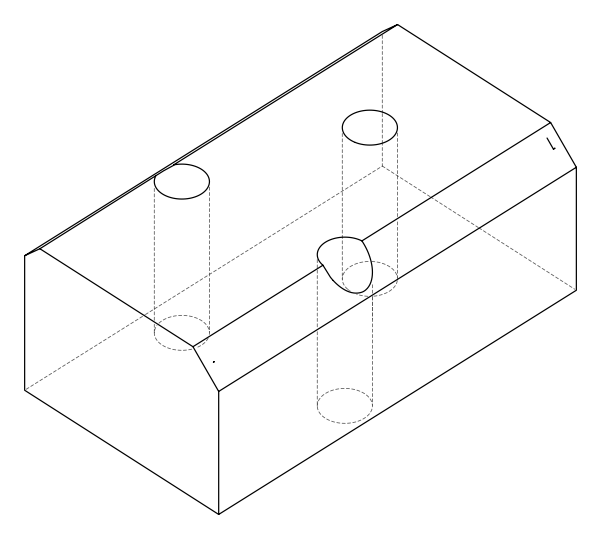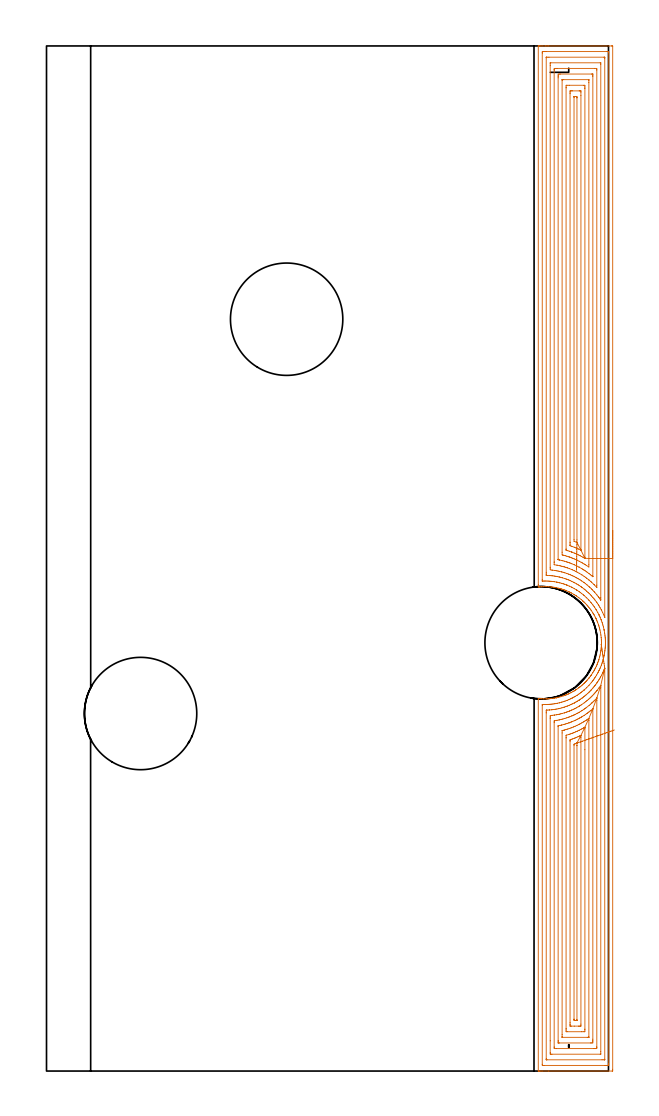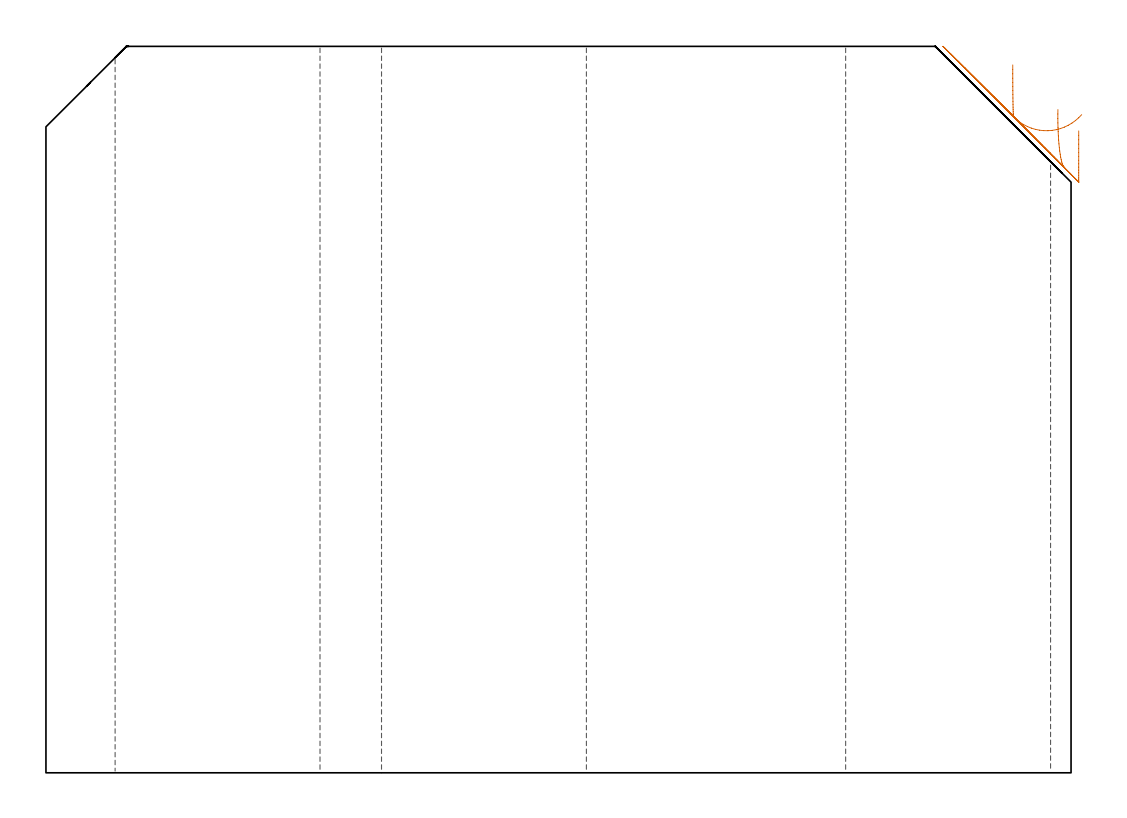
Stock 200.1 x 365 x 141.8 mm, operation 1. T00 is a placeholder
(PLAN: 5 operations, 1 tool changes, 47.3 min)
(1 AREA_MILL | FG_CHAMFER_SURFACE | UGT0205_001 | 27.72 min | 126580 mm3)
(2 AREA_MILL_1 | FG_CHAMFER_SURFACE_1 | UGT0205_001 | 17.84 min | 44985 mm3)
(3 INDEXABLE_INSERT_DRILL_THROUGH_HOLE_FROM_SOLID | STEP1HOLE | NXT0302_035 | 0.59 min | 178103 mm3)
(4 INDEXABLE_INSERT_DRILL_THROUGH_HOLE_FROM_SOLID_1 | STEP1HOLE_1 | NXT0302_035 | 0.59 min | 172684 mm3)
(5 INDEXABLE_INSERT_DRILL_THROUGH_HOLE_FROM_SOLID_2 | STEP1HOLE_2 | NXT0302_035 | 0.59 min | 178116 mm3)
(TOOL UGT0205_001 | Chamfer Mill 20 x 3 x 45 deg. | D20 FL50 Z2)
(TOOL NXT0302_035 | Index. Insert Drill 40mm [880-D4000L40-05] | D40 PA176 FL200 Z2)
(OP 1 AREA_MILL)
G17 G21 G94 G90
T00 M6
G54
G17 G0 G90 X201.6 Y192.5 S1061 M3
G43 Z151.8 H0
Z125.3
G94 G1 Y192.462 Z124.429 F250.
Y192.348 Z123.564
Y192.159 Z122.712
Y191.897 Z121.88
Y191.563 Z121.074
Y191.16 Z120.3
Y190.692 Z119.564
Y190.16 Z118.872
Y189.571 Z118.229
Y188.928 Z117.64
Y188.236 Z117.109
Y187.5 Z116.64
Y186.726 Z116.237
Y185.92 Z115.903
Y185.088 Z115.641
Y184.237 Z115.452
Y183.372 Z115.338
Y182.5 Z115.3
Y0.624
X201.596 Y0.192 Z115.302
X201.592 Y0.01 Z115.306
X201.407 Y0. Z115.491
X178.822 Z138.074
X176.442 Z140.453
X175.745 Z141.155
X175.464 Z141.436
X175.222 Z141.672
X175.107 Y0.006 Z141.784
X175.103 Y0.008 Z141.788
X175.1 Y0.177 Z141.8
Y132.453
X175.103 Y132.648 Z141.789
X175.108 Y132.65 Z141.783
X175.222 Y132.644 Z141.672
X175.457 Y132.624 Z141.443
X175.913 Y132.584 Z140.986
X176.119 Y132.567 Z140.781
X177.013 Y132.519 Z139.886
X177.906 Y132.514 Z138.991
X178.206 Y132.525 Z138.69
X178.801 Y132.547 Z138.097
X178.884 Y132.554 Z138.014
X179.695 Y132.622 Z137.203
X180.589 Y132.737 Z136.308
X180.852 Y132.78 Z136.045
X181.484 Y132.885 Z135.415
X181.547 Y132.897 Z135.352
X181.678 Y132.923 Z135.22
X181.734 Y132.936 Z135.163
X182.378 Y133.089 Z134.52
X183.273 Y133.333 Z133.626
X184.166 Y133.618 Z132.731
X184.727 Y133.816 Z132.171
X184.822 Y133.854 Z132.074
X184.888 Y133.881 Z132.01
X185.061 Y133.95 Z131.838
X185.704 Y134.232 Z131.192
X185.859 Y134.299 Z131.04
X185.956 Y134.341 Z130.944
X186.195 Y134.454 Z130.703
X186.735 Y134.709 Z130.164
X186.849 Y134.771 Z130.049
X187.468 Y135.119 Z129.428
X187.758 Y135.281 Z129.142
X187.909 Y135.372 Z128.987
X188.029 Y135.442 Z128.87
X188.257 Y135.579 Z128.642
X188.297 Y135.603 Z128.601
X188.35 Y135.638 Z128.546
X188.436 Y135.695 Z128.463
X188.638 Y135.829 Z128.261
X189.558 Y136.472 Z127.341
X189.589 Y136.496 Z127.309
X189.673 Y136.563 Z127.223
X189.835 Y136.691 Z127.065
X189.935 Y136.77 Z126.965
X190.114 Y136.914 Z126.782
X190.427 Y137.162 Z126.472
X190.697 Y137.389 Z126.201
X190.996 Y137.66 Z125.904
X191.32 Y137.955 Z125.578
X191.437 Y138.068 Z125.459
X191.535 Y138.161 Z125.364
X191.638 Y138.26 Z125.261
X191.662 Y138.283 Z125.237
X191.731 Y138.356 Z125.165
X191.826 Y138.451 Z125.074
X191.929 Y138.558 Z124.97
X192.025 Y138.659 Z124.871
X192.125 Y138.76 Z124.774
X192.215 Y138.853 Z124.684
X192.319 Y138.968 Z124.577
X192.51 Y139.176 Z124.389
X193.109 Y139.878 Z123.79
X193.201 Y139.993 Z123.698
X193.262 Y140.069 Z123.637
X193.693 Y140.643 Z123.206
X193.789 Y140.774 Z123.106
X193.932 Y140.962 Z122.967
X193.981 Y141.031 Z122.919
X194.004 Y141.064 Z122.896
X194.524 Y141.856 Z122.374
X194.897 Y142.467 Z122.
X195.055 Y142.749 Z121.841
X195.259 Y143.138 Z121.64
X195.355 Y143.321 Z121.544
X195.511 Y143.622 Z121.385
X195.522 Y143.642 Z121.375
X195.792 Y144.198 Z121.107
X195.939 Y144.535 Z120.957
X196.062 Y144.841 Z120.836
X196.109 Y144.963 Z120.786
X196.297 Y145.429 Z120.603
X196.449 Y145.857 Z120.446
X196.509 Y146.02 Z120.389
X196.591 Y146.247 Z120.308
X196.611 Y146.303 Z120.287
X196.618 Y146.322 Z120.281
X196.641 Y146.393 Z120.258
X196.686 Y146.533 Z120.213
X196.879 Y147.215 Z120.02
X196.985 Y147.644 Z119.911
X197.103 Y148.109 Z119.797
X197.279 Y149.002 Z119.615
X197.365 Y149.556 Z119.529
X197.418 Y149.895 Z119.477
X197.487 Y150.532 Z119.407
X197.514 Y150.788 Z119.379
X197.577 Y151.682 Z119.314
X197.588 Y152.058 Z119.306
X197.59 Y152.128 Z119.304
X197.592 Y152.575 Z119.3
X197.586 Y152.982 Z119.31
X197.578 Y153.323 Z119.316
X197.57 Y153.453 Z119.322
Y153.468 Z119.323
X197.512 Y154.264 Z119.386
X197.504 Y154.362 Z119.393
X197.398 Y155.255 Z119.499
X197.254 Y156.148 Z119.643
X197.065 Y157.042 Z119.831
X196.956 Y157.475 Z119.943
X196.838 Y157.935 Z120.059
X196.686 Y158.467 Z120.213
X196.629 Y158.648 Z120.27
X196.569 Y158.828 Z120.33
X196.237 Y159.721 Z120.657
X196.034 Y160.226 Z120.866
X195.875 Y160.615 Z121.024
X195.792 Y160.803 Z121.107
X195.759 Y160.874 Z121.141
X195.674 Y161.05 Z121.223
X195.625 Y161.156 Z121.274
X195.61 Y161.188 Z121.29
X195.553 Y161.302 Z121.346
X195.45 Y161.508 Z121.447
X195.406 Y161.589 Z121.491
X194.973 Y162.401 Z121.927
X194.898 Y162.534 Z122.001
X194.715 Y162.838 Z122.184
X194.668 Y162.916 Z122.23
X194.621 Y162.991 Z122.278
X194.431 Y163.294 Z122.467
X194.003 Y163.936 Z122.895
X193.826 Y164.188 Z123.073
X193.489 Y164.637 Z123.409
X193.109 Y165.124 Z123.79
X192.746 Y165.552 Z124.153
X192.375 Y165.974 Z124.523
X192.215 Y166.149 Z124.684
X191.814 Y166.562 Z125.084
X191.508 Y166.868 Z125.39
X191.437 Y166.936 Z125.461
X191.321 Y167.048 Z125.578
X190.996 Y167.342 Z125.9
X190.924 Y167.408 Z125.974
X190.87 Y167.455 Z126.029
X190.427 Y167.841 Z126.473
X189.532 Y168.546 Z127.366
X189.388 Y168.654 Z127.509
X188.638 Y169.172 Z128.261
X188.53 Y169.243 Z128.368
X188.346 Y169.363 Z128.551
X188.053 Y169.547 Z128.845
X187.909 Y169.632 Z128.989
X187.744 Y169.73 Z129.155
X186.85 Y170.228 Z130.05
X186.669 Y170.323 Z130.23
X186.642 Y170.337 Z130.256
X186.586 Y170.364 Z130.31
X186.446 Y170.435 Z130.454
X186.433 Y170.441 Z130.466
X186.341 Y170.483 Z130.558
X186.145 Y170.574 Z130.75
X185.954 Y170.662 Z130.942
X185.061 Y171.049 Z131.837
X184.822 Y171.144 Z132.075
X184.694 Y171.195 Z132.204
X184.327 Y171.334 Z132.573
X184.167 Y171.387 Z132.733
X183.499 Y171.597 Z133.401
X183.273 Y171.667 Z133.626
X183.058 Y171.725 Z133.84
X182.378 Y171.909 Z134.52
X181.484 Y172.11 Z135.415
X180.88 Y172.227 Z136.02
X180.59 Y172.27 Z136.31
X179.97 Y172.345 Z136.929
X179.696 Y172.378 Z137.203
X178.801 Y172.453 Z138.098
X177.907 Y172.486 Z138.992
X177.013 Y172.481 Z139.886
X176.118 Y172.433 Z140.78
X175.56 Y172.385 Z141.337
X175.479 Y172.379 Z141.418
X175.105 Y172.355 Z141.791
X175.1 Y173.115 Z141.8
Y364.826
X175.103 Y364.992 Z141.788
X175.107 Y364.994 Z141.784
X175.463 Y365. Z141.437
X175.745 Z141.155
X176.442 Z140.453
X177.673 Z139.224
X178.206 Z138.688
X178.822 Z138.074
X201.14 Z115.758
X201.409 Y364.998 Z115.489
X201.592 Y364.99 Z115.306
X201.599 Y364.805 Z115.299
X201.6 Y182.5 Z115.3
X200.186 Z116.714
X200.185 Y2.485 Z116.715
X200.184 Y2.411 Z116.716
X200.179 Y2.011 Z116.721
X199.779 Y2.003 Z117.121
X199.376 Y2.001 Z117.524
X198.899 Y2. Z118.001
X177.324 Y2.001 Z139.576
X176.844 Y2.003 Z140.056
X176.62 Y2.01 Z140.28
X176.521 Y2.034 Z140.379
X176.515 Y2.337 Z140.385
Y2.411
Y130.216
X176.519 Y130.421 Z140.381
X176.521 Y130.519 Z140.379
X176.532 Y130.534 Z140.368
X176.593 Z140.307
X176.695 Y130.533 Z140.205
X177.021 Y130.523 Z139.879
X177.324 Y130.52 Z139.576
X177.907 Y130.519 Z138.993
X178.206 Y130.528 Z138.694
X178.759 Y130.55 Z138.141
X179.088 Y130.573 Z137.812
X179.578 Y130.614 Z137.322
X179.97 Y130.656 Z136.93
X180.371 Y130.704 Z136.529
X180.852 Y130.773 Z136.048
X181.141 Y130.817 Z135.759
X181.734 Y130.921 Z135.166
X181.891 Y130.951 Z135.009
X182.583 Y131.11 Z134.317
X182.61 Y131.116 Z134.29
X183.304 Y131.307 Z133.596
X183.499 Y131.364 Z133.401
X183.983 Y131.513 Z132.917
X184.381 Y131.642 Z132.519
X184.648 Y131.733 Z132.252
X185.263 Y131.953 Z131.637
X185.299 Y131.967 Z131.601
X185.391 Y132.004 Z131.509
X185.918 Y132.233 Z130.982
X186.145 Y132.334 Z130.755
X186.529 Y132.508 Z130.371
X187.027 Y132.741 Z129.873
X187.132 Y132.791 Z129.768
X187.341 Y132.897 Z129.559
X187.708 Y133.101 Z129.192
X187.909 Y133.215 Z128.991
X188.272 Y133.424 Z128.628
X188.791 Y133.727 Z128.109
X188.831 Y133.751 Z128.069
X188.895 Y133.791 Z128.005
X189.36 Y134.108 Z127.54
X189.673 Y134.323 Z127.227
X189.885 Y134.47 Z127.015
X190.187 Y134.685 Z126.713
X190.396 Y134.846 Z126.504
X190.555 Y134.971 Z126.345
X190.89 Y135.239 Z126.01
X191.31 Y135.579 Z125.59
X191.379 Y135.637 Z125.521
X191.437 Y135.688 Z125.463
X192.307 Y136.485 Z124.593
X193.178 Y137.378 Z123.722
X193.987 Y138.309 Z122.913
X194.008 Y138.336 Z122.892
X194.083 Y138.43 Z122.817
X194.396 Y138.837 Z122.504
X194.636 Y139.154 Z122.264
X194.777 Y139.345 Z122.123
X194.965 Y139.606 Z121.935
X195.144 Y139.866 Z121.756
X195.264 Y140.047 Z121.636
X195.494 Y140.405 Z121.406
X195.837 Y140.945 Z121.063
X195.848 Y140.962 Z121.052
X196.162 Y141.516 Z120.738
X196.334 Y141.835 Z120.566
X196.471 Y142.097 Z120.429
X196.73 Y142.597 Z120.17
X196.773 Y142.685 Z120.127
X196.794 Y142.729 Z120.106
X197.052 Y143.295 Z119.848
X197.195 Y143.622 Z119.705
X197.268 Y143.796 Z119.632
X197.57 Y144.558 Z119.33
X197.612 Y144.672 Z119.288
X197.803 Y145.216 Z119.097
X197.87 Y145.41 Z119.03
X198.02 Y145.889 Z118.88
X198.142 Y146.303 Z118.758
X198.186 Y146.459 Z118.714
X198.219 Y146.582 Z118.681
X198.375 Y147.197 Z118.525
X198.388 Y147.251 Z118.512
X198.398 Y147.294 Z118.502
X198.494 Y147.718 Z118.406
X198.556 Y148.028 Z118.344
X198.568 Y148.091 Z118.332
X198.69 Y148.786 Z118.21
X198.722 Y148.985 Z118.178
X198.808 Y149.56 Z118.092
X198.844 Y149.878 Z118.056
X198.895 Y150.365 Z118.005
X198.931 Y150.772 Z117.969
X198.961 Y151.192 Z117.939
X198.989 Y151.666 Z117.911
X198.999 Y152.047 Z117.901
X199.003 Y152.56 Z117.897
X198.998 Y152.942 Z117.902
X198.985 Y153.453 Z117.915
X198.959 Y153.876 Z117.941
X198.922 Y154.347 Z117.978
X198.874 Y154.856 Z118.026
X198.828 Y155.241 Z118.072
X198.743 Y155.882 Z118.157
X198.702 Y156.135 Z118.198
X198.557 Y156.964 Z118.343
X198.545 Y157.028 Z118.355
X198.494 Y157.27 Z118.406
X198.341 Y157.922 Z118.559
X198.291 Y158.128 Z118.609
X198.106 Y158.816 Z118.794
X197.943 Y159.374 Z118.957
X197.831 Y159.71 Z119.069
X197.612 Y160.323 Z119.288
X197.507 Y160.603 Z119.393
X197.44 Y160.777 Z119.46
X197.14 Y161.497 Z119.76
X197.015 Y161.791 Z119.885
X196.752 Y162.368 Z120.148
X196.741 Y162.391 Z120.159
X196.73 Y162.413 Z120.17
X196.265 Y163.285 Z120.635
X195.848 Y164.035 Z121.052
X195.763 Y164.178 Z121.137
X195.626 Y164.402 Z121.274
X195.183 Y165.072 Z121.717
X194.965 Y165.391 Z121.935
X194.544 Y165.966 Z122.356
X194.083 Y166.562 Z122.817
X193.837 Y166.86 Z123.063
X193.201 Y167.59 Z123.699
X193.053 Y167.753 Z123.847
X192.319 Y168.498 Z124.581
X192.166 Y168.647 Z124.734
X191.437 Y169.301 Z125.463
X191.161 Y169.541 Z125.739
X190.555 Y170.021 Z126.345
X190.022 Y170.435 Z126.878
X189.673 Y170.677 Z127.227
X188.935 Y171.182 Z127.965
X188.791 Y171.272 Z128.109
X188.701 Y171.328 Z128.199
X187.909 Y171.777 Z128.991
X187.113 Y172.222 Z129.787
X187.027 Y172.265 Z129.873
X186.944 Y172.306 Z129.957
X186.145 Y172.662 Z130.755
X185.376 Y173.001 Z131.524
X185.263 Y173.047 Z131.637
X185.087 Y173.116 Z131.813
X184.381 Y173.359 Z132.519
X184.023 Y173.479 Z132.877
X183.499 Y173.632 Z133.401
X182.792 Y173.831 Z134.108
X182.617 Y173.874 Z134.283
X182.043 Y174.009 Z134.857
X181.734 Y174.078 Z135.166
X181.65 Y174.096 Z135.25
X180.852 Y174.232 Z136.048
X180.592 Y174.273 Z136.308
X179.97 Y174.346 Z136.93
X179.599 Y174.386 Z137.301
X179.088 Y174.425 Z137.812
X178.649 Y174.454 Z138.251
X178.206 Y174.469 Z138.694
X177.742 Y174.48 Z139.158
X177.324 Y174.477 Z139.576
X176.869 Y174.47 Z140.031
X176.616 Y174.461 Z140.284
X176.576 Z140.324
X176.533 Y174.463 Z140.367
X176.522 Y174.466 Z140.378
X176.52 Y174.476 Z140.38
X176.517 Y174.514 Z140.383
X176.514 Y174.83 Z140.386
Y174.903
X176.515 Y362.515 Z140.385
Y362.589
X176.521 Y362.989 Z140.379
X176.921 Y362.997 Z139.979
X177.324 Y362.999 Z139.576
X177.801 Y363. Z139.099
X199.376 Y362.999 Z117.524
X199.855 Y362.997 Z117.045
X200.08 Y362.99 Z116.82
X200.179 Y362.966 Z116.721
X200.184 Y362.663 Z116.716
X200.185 Y362.589 Z116.715
X200.186 Y182.5 Z116.714
X198.771 Z118.129
Y161.64
X198.77 Y161.572 Z118.13
X198.769 Y161.534 Z118.131
X198.748 Y161.583 Z118.152
X198.358 Y162.528 Z118.542
X198.011 Y163.285 Z118.889
X197.612 Y164.088 Z119.288
X197.565 Y164.178 Z119.335
X197.513 Y164.279 Z119.387
X197.067 Y165.072 Z119.833
X196.73 Y165.643 Z120.17
X196.526 Y165.966 Z120.374
X196.134 Y166.569 Z120.766
X195.932 Y166.86 Z120.968
X195.848 Y166.976 Z121.052
X195.258 Y167.753 Z121.642
X194.965 Y168.127 Z121.935
X194.524 Y168.647 Z122.376
X194.083 Y169.151 Z122.817
X193.715 Y169.541 Z123.185
X193.201 Y170.061 Z123.699
X192.811 Y170.435 Z124.089
X192.319 Y170.875 Z124.581
X191.798 Y171.328 Z125.102
X191.437 Y171.616 Z125.463
X190.663 Y172.222 Z126.237
X190.555 Y172.299 Z126.345
X190.313 Y172.467 Z126.587
X189.673 Y172.893 Z127.227
X189.332 Y173.116 Z127.568
X188.791 Y173.43 Z128.109
X188.076 Y173.841 Z128.824
X187.909 Y173.931 Z128.991
X187.763 Y174.009 Z129.137
X187.027 Y174.36 Z129.873
X186.388 Y174.656 Z130.512
X186.145 Y174.761 Z130.755
X185.812 Y174.903 Z131.088
X185.263 Y175.11 Z131.637
X184.942 Y175.229 Z131.958
X184.381 Y175.407 Z132.519
X183.66 Y175.633 Z133.24
X183.499 Y175.678 Z133.401
X183.058 Y175.797 Z133.842
X182.617 Y175.903 Z134.283
X182.48 Y175.935 Z134.42
X181.734 Y176.088 Z135.166
X181.377 Y176.159 Z135.523
X180.852 Y176.241 Z136.048
X180.346 Y176.311 Z136.554
X179.97 Y176.35 Z136.93
X179.366 Y176.409 Z137.534
X179.088 Y176.428 Z137.812
X178.428 Y176.466 Z138.472
X177.945 Y176.491 Z138.955
X177.935 Y176.524 Z138.965
X177.932 Y176.597 Z138.968
X177.93 Y176.691 Z138.97
X177.929 Y176.972 Z138.971
Y177.584
Y360.802
X177.93 Y360.942 Z138.97
X177.933 Y360.976 Z138.967
X177.935 Y360.987 Z138.965
X177.946 Y360.99 Z138.954
X178.013 Y360.998 Z138.887
X178.206 Y360.999 Z138.694
X178.892 Y361. Z138.008
X198.494 Y360.999 Z118.406
X198.689 Y360.994 Z118.211
X198.745 Y360.99 Z118.155
X198.765 Y360.985 Z118.135
X198.767 Y360.969 Z118.133
X198.77 Y360.895 Z118.13
X198.771 Y360.802 Z118.129
Y360.52
Y182.5
X197.357 Z119.543
Y168.647
X197.355 Y168.013 Z119.545
X197.352 Y167.753 Z119.548
X197.349 Y167.673 Z119.551
X197.291 Y167.753 Z119.609
X197.002 Y168.164 Z119.898
X196.73 Y168.549 Z120.17
X196.658 Y168.647 Z120.242
X196.436 Y168.945 Z120.464
X195.973 Y169.541 Z120.927
X195.848 Y169.694 Z121.052
X195.213 Y170.435 Z121.687
X194.965 Y170.714 Z121.935
X194.381 Y171.328 Z122.519
X194.083 Y171.628 Z122.817
X193.461 Y172.222 Z123.439
X193.201 Y172.454 Z123.699
X192.442 Y173.116 Z124.458
X192.319 Y173.215 Z124.581
X191.877 Y173.564 Z125.023
X191.437 Y173.903 Z125.463
X191.296 Y174.009 Z125.604
X190.555 Y174.512 Z126.345
X189.97 Y174.903 Z126.93
X189.673 Y175.082 Z127.227
X189.25 Y175.332 Z127.65
X188.791 Y175.588 Z128.109
X188.414 Y175.797 Z128.486
X187.909 Y176.049 Z128.991
X187.423 Y176.289 Z129.477
X187.027 Y176.466 Z129.873
X186.519 Y176.691 Z130.381
X186.145 Y176.844 Z130.755
X185.895 Y176.944 Z131.005
X185.263 Y177.169 Z131.637
X184.554 Y177.408 Z132.346
X184.381 Y177.462 Z132.519
X183.974 Y177.584 Z132.926
X183.499 Y177.713 Z133.401
X183.326 Y177.759 Z133.574
X182.617 Y177.922 Z134.283
X182.166 Y178.021 Z134.734
X181.734 Y178.105 Z135.166
X181.109 Y178.218 Z135.791
X180.852 Y178.253 Z136.048
X180.096 Y178.35 Z136.804
X179.97 Y178.371 Z136.93
X179.35 Y178.478 Z137.55
X179.344 Y179.112 Z137.556
X179.343 Y179.372 Z137.557
Y358.12
X179.346 Y358.753 Z137.554
X179.35 Y358.967 Z137.55
X179.352 Y358.991 Z137.548
X179.374 Y358.993 Z137.526
X179.428 Y358.997 Z137.472
X179.536 Y358.999 Z137.364
X197.165 Z119.735
X197.271 Y358.997 Z119.629
X197.323 Y358.994 Z119.577
X197.346 Y358.991 Z119.554
X197.35 Y358.979 Z119.55
X197.352 Y358.867 Z119.548
X197.357 Y358.379 Z119.543
Y182.5
X195.943 Z120.957
Y173.019
X195.938 Y172.222 Z120.962
X195.937 Y172.216 Z120.963
X195.915 Y172.222 Z120.985
X195.848 Y172.289 Z121.052
X195.051 Y173.116 Z121.849
X194.965 Y173.2 Z121.935
X194.117 Y174.009 Z122.784
X194.083 Y174.04 Z122.817
X193.843 Y174.253 Z123.057
X193.201 Y174.802 Z123.699
X193.081 Y174.903 Z123.819
X192.319 Y175.496 Z124.581
X191.925 Y175.797 Z124.975
X191.437 Y176.132 Z125.463
X190.612 Y176.691 Z126.288
X190.555 Y176.727 Z126.345
X190.462 Y176.785 Z126.438
X189.673 Y177.238 Z127.227
X189.066 Y177.584 Z127.834
X188.791 Y177.729 Z128.109
X188.499 Y177.88 Z128.401
X187.909 Y178.16 Z128.991
X187.219 Y178.478 Z129.681
X187.027 Y178.562 Z129.873
X186.883 Y178.624 Z130.017
X186.145 Y178.91 Z130.755
X185.47 Y179.162 Z131.43
X185.263 Y179.23 Z131.637
X184.828 Y179.372 Z132.072
X184.381 Y179.505 Z132.519
X184.195 Y179.56 Z132.705
X183.499 Y179.739 Z133.401
X183.017 Y179.86 Z133.883
X182.617 Y179.947 Z134.283
X181.9 Y180.098 Z135.
X181.734 Y180.126 Z135.166
X180.852 Y180.266 Z136.048
X180.764 Y180.319 Z136.136
X180.762 Y180.357 Z136.138
X180.757 Y181.159 Z136.143
Y181.256
Y356.429
X180.759 Y356.526 Z136.141
X180.764 Y356.719 Z136.136
X180.777 Y356.99 Z136.123
X180.852 Y356.993 Z136.048
X181.078 Y356.998 Z135.822
X181.734 Y357. Z135.166
X181.958 Z134.942
X195.19 Y356.999 Z121.71
X195.848 Y356.992 Z121.052
X195.935 Y356.99 Z120.965
X195.94 Y356.623 Z120.96
X195.942 Y356.43 Z120.958
X195.943 Y182.5 Z120.957
X194.529 Z122.371
X194.528 Y176.24 Z122.372
X194.526 Y176.089 Z122.374
X194.524 Y176.036 Z122.376
X194.522 Y176.022 Z122.378
X194.484 Y176.052 Z122.416
X194.344 Y176.167 Z122.556
X194.083 Y176.384 Z122.817
X193.714 Y176.691 Z123.186
X193.201 Y177.092 Z123.699
X192.562 Y177.584 Z124.338
X192.319 Y177.754 Z124.581
X191.805 Y178.106 Z125.095
X191.437 Y178.351 Z125.463
X191.244 Y178.478 Z125.656
X190.812 Y178.739 Z126.088
X190.555 Y178.89 Z126.345
X189.72 Y179.372 Z127.18
X189.673 Y179.398 Z127.227
X189.616 Y179.43 Z127.284
X188.791 Y179.845 Z128.109
X187.905 Y180.27 Z128.995
X187.027 Y180.636 Z129.873
X186.416 Y180.884 Z130.484
X186.145 Y180.982 Z130.755
X185.643 Y181.159 Z131.257
X185.263 Y181.282 Z131.637
X185.087 Y181.338 Z131.813
X184.381 Y181.539 Z132.519
X183.864 Y181.683 Z133.036
X183.499 Y181.77 Z133.401
X182.715 Y181.953 Z134.185
X182.617 Y181.974 Z134.283
X182.236 Y182.053 Z134.664
X182.177 Y182.076 Z134.723
X182.175 Y182.083 Z134.725
X182.173 Y182.11 Z134.727
X182.172 Y182.166 Z134.728
X182.171 Y182.279 Z134.729
Y353.652
X182.172 Y354.102 Z134.728
X182.175 Y354.545 Z134.725
X182.178 Y354.99 Z134.722
X182.617 Y354.995 Z134.283
X183.051 Y354.999 Z133.849
X194.083 Z122.817
X194.519 Y354.998 Z122.381
X194.524 Y354.993 Z122.376
X194.526 Y354.99 Z122.374
X194.528 Y354.545 Z122.372
X194.529 Y354.094 Z122.371
Y182.5
X193.115 Z123.785
X193.114 Y180.266 Z123.786
X193.108 Y179.467 Z123.792
X192.319 Y179.979 Z124.581
X191.877 Y180.266 Z125.023
X191.437 Y180.532 Z125.463
X190.799 Y180.913 Z126.101
X190.555 Y181.051 Z126.345
X190.363 Y181.159 Z126.537
X189.673 Y181.519 Z127.227
X188.96 Y181.881 Z127.94
X188.791 Y181.961 Z128.109
X188.594 Y182.053 Z128.306
X187.909 Y182.352 Z128.991
X187.393 Y182.575 Z129.507
X187.027 Y182.717 Z129.873
X186.423 Y182.947 Z130.477
X186.145 Y183.044 Z130.755
X185.999 Y183.094 Z130.901
X185.263 Y183.323 Z131.637
X184.732 Y183.485 Z132.168
X184.381 Y183.581 Z132.519
X184.179 Y183.635 Z132.721
X183.95 Y183.696 Z132.95
X183.739 Y183.754 Z133.161
X183.592 Y183.795 Z133.308
X183.585 Y184.734 Z133.315
X183.586 Y352.758 Z133.314
X183.587 Y352.959 Z133.313
X183.589 Y352.983 Z133.311
X183.591 Y352.988 Z133.309
X183.616 Y352.991 Z133.284
X183.743 Y352.997 Z133.157
X183.903 Y352.999 Z132.997
X184.142 Y353. Z132.758
X192.963 Z123.937
X193.056 Y352.997 Z123.844
X193.083 Y352.995 Z123.817
X193.106 Y352.991 Z123.794
X193.109 Y352.949 Z123.791
X193.113 Y352.847 Z123.787
X193.114 Y352.758 Z123.786
X193.115 Y351.952 Z123.785
Y182.5
X191.696 Y182.592 Z125.204
X191.694 Y182.571 Z125.206
X191.672 Y182.578 Z125.228
X191.607 Y182.612 Z125.293
X191.437 Y182.705 Z125.463
X191.01 Y182.947 Z125.89
X190.555 Y183.191 Z126.345
X190.047 Y183.462 Z126.853
X189.673 Y183.646 Z127.227
X189.274 Y183.841 Z127.626
X188.791 Y184.057 Z128.109
X188.325 Y184.262 Z128.575
X187.909 Y184.437 Z128.991
X187.177 Y184.734 Z129.723
X187.027 Y184.79 Z129.873
X186.94 Y184.823 Z129.96
X186.145 Y185.09 Z130.755
X185.621 Y185.265 Z131.279
X185.263 Y185.379 Z131.637
X185.07 Y185.44 Z131.83
X185.006 Y185.475 Z131.894
X185.004 Y185.54 Z131.896
X185.002 Y185.628 Z131.898
X185. Y185.894 Z131.9
Y350.077
X185.001 Y350.341 Z131.899
X185.007 Y350.97 Z131.893
X185.236 Y350.998 Z131.664
X185.263 Y350.999 Z131.637
X186.116 Y351. Z130.784
X191.409 Y350.999 Z125.491
X191.437 Y350.997 Z125.463
X191.693 Y350.97 Z125.207
X191.696 Y350.708 Z125.204
X191.7 Y350.077 Z125.2
Y349.81
Y182.947
X191.698 Y182.682 Z125.202
X191.696 Y182.592 Z125.204
X190.282 Y185.477 Z126.618
X190.274 Y185.478 Z126.626
X190.172 Y185.524 Z126.728
X189.435 Y185.87 Z127.465
X188.791 Y186.153 Z128.109
X188.536 Y186.263 Z128.364
X187.909 Y186.523 Z128.991
X187.027 Y186.845 Z129.873
X186.529 Y187.026 Z130.371
X186.454 Y187.057 Z130.446
X186.421 Y187.072 Z130.479
X186.419 Y187.138 Z130.481
X186.416 Y187.416 Z130.484
X186.414 Y188.037 Z130.486
Y188.309
Y348.016
X186.415 Y348.289 Z130.485
X186.419 Y348.905 Z130.481
X186.421 Y348.989 Z130.479
X186.501 Y348.993 Z130.399
X186.676 Y348.997 Z130.224
X187.027 Y348.999 Z129.873
X187.207 Y349. Z129.693
X189.673 Z127.227
X189.854 Z127.046
X190.094 Y348.997 Z126.806
X190.214 Y348.993 Z126.686
X190.27 Y348.99 Z126.63
X190.279 Y348.958 Z126.621
X190.284 Y348.564 Z126.616
X190.286 Y347.395 Z126.614
Y185.542
X190.285 Y185.5 Z126.615
X190.283 Y185.48 Z126.617
X190.282 Y185.477 Z126.618
X188.865 Y188.234 Z128.035
X188.791 Y188.256 Z128.109
X188.636 Y188.309 Z128.264
X187.909 Y188.602 Z128.991
X187.835 Y188.636 Z129.065
X187.828 Y189.203 Z129.072
Y346.666
X187.831 Y346.83 Z129.069
X187.835 Y346.938 Z129.065
X187.839 Y346.991 Z129.061
X187.848 Y346.993 Z129.052
X187.909 Y346.996 Z128.991
X188.301 Y346.998 Z128.599
X188.791 Y346.992 Z128.109
X188.855 Y346.99 Z128.045
X188.865 Y346.747 Z128.035
X188.87 Y346.584 Z128.03
X188.872 Y346.502 Z128.028
Y189.121
X188.866 Y188.309 Z128.034
X188.865 Y188.234 Z128.035
X188.852 Y187.364 Z128.086
X188.84 Y186.501 Z128.212
X188.827 Y185.652 Z128.413
X188.815 Y184.824 Z128.688
X188.804 Y184.023 Z129.033
X188.792 Y183.255 Z129.447
X188.782 Y182.526 Z129.927
X188.772 Y181.842 Z130.468
X188.763 Y181.207 Z131.067
X188.754 Y180.628 Z131.718
X188.747 Y180.107 Z132.418
X188.74 Y179.649 Z133.161
X188.734 Y179.257 Z133.94
X188.73 Y178.935 Z134.751
X188.726 Y178.685 Z135.587
X188.723 Y178.509 Z136.441
X188.722 Y178.407 Z137.307
Y178.382 Z138.179
G0 X197.537 Y151.827 Z129.467
G1 X197.525 Y151.914 Z128.599
X197.523 Y151.925 Z127.727
X197.532 Y151.861 Z126.857
X197.553 Y151.723 Z125.996
X197.584 Y151.51 Z125.15
X197.625 Y151.226 Z124.327
X197.677 Y150.871 Z123.531
X197.739 Y150.449 Z122.77
X197.81 Y149.964 Z122.049
X197.891 Y149.417 Z121.374
X197.979 Y148.815 Z120.749
X198.075 Y148.161 Z120.179
X198.177 Y147.461 Z119.669
X198.286 Y146.719 Z119.223
X198.4 Y145.942 Z118.844
X198.518 Y145.134 Z118.535
X198.64 Y144.304 Z118.298
X198.764 Y143.456 Z118.136
X198.767 Y143.437 Z118.133
X198.771 Y143.393 Z118.129
Y143.372
Y4.199
X198.769 Y4.058 Z118.131
X198.767 Y4.024 Z118.133
X198.765 Y4.013 Z118.135
X198.754 Y4.01 Z118.146
X198.687 Y4.002 Z118.213
X198.494 Y4.001 Z118.406
X197.808 Y4. Z119.092
X178.206 Y4.001 Z138.694
X178.011 Y4.006 Z138.889
X177.955 Y4.01 Z138.945
X177.935 Y4.015 Z138.965
X177.933 Y4.031 Z138.967
X177.93 Y4.105 Z138.97
X177.929 Y4.199 Z138.971
Y4.48
Y127.535
X177.93 Y127.815 Z138.97
X177.934 Y128.429 Z138.966
X177.935 Y128.49 Z138.965
X178.032 Y128.508 Z138.868
X178.118 Y128.518 Z138.782
X178.206 Y128.524 Z138.694
X178.96 Y128.559 Z137.94
X179.088 Y128.568 Z137.812
X179.775 Y128.627 Z137.125
X179.97 Y128.649 Z136.93
X180.564 Y128.721 Z136.336
X180.852 Y128.763 Z136.048
X181.331 Y128.837 Z135.569
X181.734 Y128.911 Z135.166
X182.321 Y129.023 Z134.579
X182.617 Y129.092 Z134.283
X182.799 Y129.137 Z134.101
X183.504 Y129.322 Z133.396
X184.18 Y129.526 Z132.72
X184.381 Y129.59 Z132.519
X184.846 Y129.745 Z132.054
X185.263 Y129.892 Z131.637
X185.497 Y129.979 Z131.403
X186.094 Y130.216 Z130.806
X186.13 Y130.231 Z130.77
X186.742 Y130.505 Z130.158
X187.027 Y130.636 Z129.873
X187.345 Y130.787 Z129.555
X187.909 Y131.064 Z128.991
X187.939 Y131.08 Z128.961
X187.994 Y131.11 Z128.906
X188.506 Y131.399 Z128.394
X188.791 Y131.563 Z128.109
X189.066 Y131.725 Z127.834
X189.529 Y132.004 Z127.371
X189.616 Y132.061 Z127.284
X189.673 Y132.099 Z127.227
X190.142 Y132.422 Z126.758
X190.555 Y132.708 Z126.345
X190.666 Y132.785 Z126.234
X190.822 Y132.897 Z126.078
X191.17 Y133.168 Z125.73
X191.437 Y133.378 Z125.463
X191.665 Y133.561 Z125.235
X191.948 Y133.791 Z124.952
X192.149 Y133.963 Z124.751
X192.319 Y134.113 Z124.581
X192.617 Y134.383 Z124.283
X192.945 Y134.685 Z123.955
X193.077 Y134.811 Z123.823
X193.201 Y134.933 Z123.699
X193.52 Y135.256 Z123.38
X193.835 Y135.579 Z123.065
X193.956 Y135.707 Z122.944
X194.083 Y135.846 Z122.817
X194.376 Y136.176 Z122.524
X194.634 Y136.472 Z122.266
X194.787 Y136.653 Z122.113
X194.965 Y136.869 Z121.935
X195.184 Y137.145 Z121.716
X195.356 Y137.366 Z121.544
X195.568 Y137.649 Z121.332
X195.848 Y138.023 Z121.052
X195.946 Y138.16 Z120.954
X196.016 Y138.26 Z120.884
X196.302 Y138.693 Z120.598
X196.602 Y139.154 Z120.298
X196.73 Y139.356 Z120.17
X196.988 Y139.786 Z119.912
X197.141 Y140.047 Z119.759
X197.311 Y140.351 Z119.589
X197.628 Y140.941 Z119.272
X197.918 Y141.525 Z118.982
X198.067 Y141.835 Z118.833
X198.203 Y142.13 Z118.697
X198.467 Y142.729 Z118.433
X198.475 Y142.748 Z118.425
X198.494 Y142.794 Z118.406
X198.729 Y143.384 Z118.171
X198.744 Y143.418 Z118.156
X198.764 Y143.456 Z118.136
X197.351 Y137.32 Z119.549
X197.352 Y137.256 Z119.548
X197.355 Y137.022 Z119.545
X197.357 Y136.73 Z119.543
Y136.472
Y6.88
X197.354 Y6.247 Z119.546
X197.35 Y6.033 Z119.55
X197.348 Y6.009 Z119.552
X197.326 Y6.007 Z119.574
X197.272 Y6.003 Z119.628
X197.164 Y6.001 Z119.736
X179.956 Y6. Z136.944
X179.535 Y6.01 Z137.365
X179.35 Y6.028 Z137.55
X179.348 Y6.134 Z137.552
X179.344 Y6.621 Z137.556
X179.343 Y10.764 Z137.557
Y125.489
X179.345 Y125.747 Z137.555
X179.35 Y126.377 Z137.55
X179.358 Y126.574 Z137.542
X179.55 Y126.595 Z137.35
X179.998 Y126.641 Z136.902
X180.759 Y126.736 Z136.141
X180.852 Y126.75 Z136.048
X181.524 Y126.854 Z135.376
X181.734 Y126.892 Z135.166
X182.268 Y126.994 Z134.632
X182.617 Y127.07 Z134.283
X182.989 Y127.157 Z133.911
X183.499 Y127.288 Z133.401
X183.691 Y127.34 Z133.209
X184.369 Y127.535 Z132.531
X184.378 Y127.538 Z132.522
X185.046 Y127.754 Z131.854
X185.263 Y127.829 Z131.637
X185.698 Y127.988 Z131.202
X186.145 Y128.16 Z130.755
X186.335 Y128.236 Z130.565
X186.793 Y128.429 Z130.107
X186.956 Y128.501 Z129.944
X187.027 Y128.533 Z129.873
X187.562 Y128.781 Z129.339
X187.909 Y128.947 Z128.991
X188.157 Y129.071 Z128.743
X188.642 Y129.322 Z128.258
X188.738 Y129.376 Z128.162
X188.791 Y129.406 Z128.109
X189.302 Y129.699 Z127.598
X189.673 Y129.916 Z127.227
X189.859 Y130.028 Z127.041
X190.163 Y130.216 Z126.737
X190.399 Y130.375 Z126.501
X190.555 Y130.481 Z126.345
X191.461 Y131.11 Z125.439
X191.944 Y131.49 Z124.956
X192.319 Y131.788 Z124.581
X192.586 Y132.004 Z124.314
X192.919 Y132.29 Z123.981
X193.201 Y132.537 Z123.699
X193.39 Y132.707 Z123.51
X193.597 Y132.897 Z123.303
X193.847 Y133.137 Z123.053
X194.083 Y133.367 Z122.817
X194.294 Y133.578 Z122.606
X194.503 Y133.791 Z122.397
X194.73 Y134.03 Z122.17
X194.965 Y134.284 Z121.935
X195.154 Y134.494 Z121.746
X195.323 Y134.685 Z121.577
X195.566 Y134.97 Z121.334
X195.848 Y135.303 Z121.052
X195.971 Y135.454 Z120.929
X196.069 Y135.579 Z120.831
X196.749 Y136.472 Z120.151
X197.269 Y137.213 Z119.631
X197.327 Y137.292 Z119.573
X197.351 Y137.32 Z119.549
X195.939 Y132.804 Z120.961
X195.941 Y132.803 Z120.959
X195.942 Y132.802 Z120.958
X195.943 Y132.004 Z120.957
Y131.907
Y8.571
X195.941 Y8.474 Z120.959
X195.936 Y8.28 Z120.964
X195.923 Y8.01 Z120.977
X195.848 Y8.007 Z121.052
X195.622 Y8.002 Z121.278
X194.965 Y8. Z121.935
X194.742 Z122.158
X181.51 Y8.001 Z135.39
X180.852 Y8.008 Z136.048
X180.765 Y8.01 Z136.135
X180.76 Y8.377 Z136.14
X180.758 Y8.57 Z136.142
Y124.153
X180.76 Y124.347 Z136.14
X180.765 Y124.718 Z136.135
X180.852 Y124.734 Z136.048
X180.953 Y124.752 Z135.947
X181.734 Y124.872 Z135.166
X182.462 Y125.011 Z134.438
X182.617 Y125.044 Z134.283
X183.182 Y125.175 Z133.718
X183.499 Y125.255 Z133.401
X183.883 Y125.358 Z133.017
X184.381 Y125.499 Z132.519
X184.571 Y125.555 Z132.329
X185.263 Y125.769 Z131.637
X185.901 Y125.995 Z130.999
X186.145 Y126.086 Z130.755
X186.54 Y126.241 Z130.36
X187.027 Y126.441 Z129.873
X187.166 Y126.5 Z129.734
X187.489 Y126.641 Z129.411
X187.779 Y126.773 Z129.121
X187.909 Y126.833 Z128.991
X188.263 Y127. Z128.637
X188.791 Y127.269 Z128.109
X188.964 Y127.36 Z127.936
X189.291 Y127.535 Z127.609
X189.537 Y127.673 Z127.363
X189.673 Y127.752 Z127.227
X190.096 Y128. Z126.804
X190.555 Y128.275 Z126.345
X190.649 Y128.333 Z126.251
X190.799 Y128.429 Z126.101
X191.181 Y128.688 Z125.719
X191.437 Y128.864 Z125.463
X191.705 Y129.051 Z125.195
X192.092 Y129.322 Z124.808
X192.222 Y129.421 Z124.678
X192.319 Y129.496 Z124.581
X193.228 Y130.216 Z123.672
X193.691 Y130.614 Z123.209
X194.083 Y130.959 Z122.817
X194.162 Y131.03 Z122.738
X194.249 Y131.11 Z122.651
X194.618 Y131.462 Z122.282
X194.965 Y131.798 Z121.935
X195.068 Y131.9 Z121.832
X195.171 Y132.004 Z121.729
X195.848 Y132.711 Z121.052
X195.939 Y132.804 Z120.961
X194.52 Y128.966 Z122.38
X194.524 Y128.951 Z122.376
X194.526 Y128.928 Z122.374
X194.528 Y128.872 Z122.372
X194.529 Y11.348 Z122.371
X194.528 Y10.898 Z122.372
X194.525 Y10.455 Z122.375
X194.522 Y10.011 Z122.378
X194.083 Y10.005 Z122.817
X193.649 Y10.001 Z123.251
X182.617 Z134.283
X182.181 Y10.002 Z134.719
X182.176 Y10.007 Z134.724
X182.174 Y10.01 Z134.726
X182.172 Y10.455 Z134.728
X182.171 Y10.906 Z134.729
X182.172 Y122.623 Z134.728
X182.173 Y122.774 Z134.727
X182.176 Y122.894 Z134.724
X182.178 Y122.925 Z134.722
X182.193 Y122.931 Z134.707
X182.235 Y122.942 Z134.665
X182.656 Y123.027 Z134.244
X182.846 Y123.066 Z134.054
X183.377 Y123.189 Z133.523
X183.499 Y123.22 Z133.401
X184.077 Y123.374 Z132.823
X184.381 Y123.459 Z132.519
X184.765 Y123.571 Z132.135
X185.263 Y123.723 Z131.637
X185.441 Y123.779 Z131.459
X185.987 Y123.96 Z130.913
X186.104 Y124.001 Z130.796
X186.145 Y124.016 Z130.755
X186.745 Y124.245 Z130.155
X187.027 Y124.358 Z129.873
X187.373 Y124.503 Z129.527
X187.909 Y124.733 Z128.991
X187.992 Y124.769 Z128.908
X188.179 Y124.854 Z128.721
X188.596 Y125.051 Z128.304
X188.791 Y125.147 Z128.109
X189.186 Y125.347 Z127.714
X189.673 Y125.601 Z127.227
X189.767 Y125.652 Z127.133
X189.941 Y125.747 Z126.959
X190.333 Y125.973 Z126.567
X190.555 Y126.103 Z126.345
X190.888 Y126.304 Z126.012
X191.437 Y126.641 Z125.463
X191.963 Y127.002 Z124.937
X192.319 Y127.249 Z124.581
X192.486 Y127.365 Z124.414
X192.725 Y127.535 Z124.175
X192.997 Y127.742 Z123.903
X193.201 Y127.901 Z123.699
X193.494 Y128.132 Z123.406
X193.866 Y128.429 Z123.034
X194.47 Y128.931 Z122.43
X194.52 Y128.966 Z122.38
X193.108 Y125.534 Z123.792
X193.114 Y124.942 Z123.786
Y124.854
Y12.242
X193.113 Y12.041 Z123.787
X193.111 Y12.017 Z123.789
X193.109 Y12.012 Z123.791
X193.083 Y12.009 Z123.817
X192.957 Y12.003 Z123.943
X192.797 Y12.001 Z124.103
X192.558 Y12. Z124.342
X183.737 Y12.001 Z133.163
X183.644 Y12.003 Z133.256
X183.617 Y12.005 Z133.283
X183.594 Y12.009 Z133.306
X183.591 Y12.051 Z133.309
X183.587 Y12.153 Z133.313
X183.586 Y12.242 Z133.314
X183.585 Y13.048 Z133.315
X183.586 Y120.385 Z133.314
X183.591 Y121.185 Z133.309
X183.595 Y121.201 Z133.305
X183.622 Y121.21 Z133.278
X183.864 Y121.279 Z133.036
X184.273 Y121.388 Z132.627
X184.381 Y121.418 Z132.519
X184.96 Y121.585 Z131.94
X185.263 Y121.677 Z131.637
X185.637 Y121.794 Z131.263
X186.145 Y121.96 Z130.755
X186.302 Y122.013 Z130.598
X186.75 Y122.172 Z130.15
X187.027 Y122.282 Z129.873
X187.581 Y122.505 Z129.319
X187.909 Y122.643 Z128.991
X188.201 Y122.77 Z128.699
X188.863 Y123.066 Z128.037
X189.408 Y123.335 Z127.492
X189.673 Y123.47 Z127.227
X189.992 Y123.637 Z126.908
X190.589 Y123.96 Z126.311
X191.126 Y124.275 Z125.774
X191.437 Y124.461 Z125.463
X191.679 Y124.609 Z125.221
X192.069 Y124.854 Z124.831
X192.319 Y125.021 Z124.581
X192.752 Y125.309 Z124.148
X193.108 Y125.534 Z123.792
X191.693 Y122.424 Z125.207
X191.697 Y122.172 Z125.203
X191.699 Y121.907 Z125.201
X191.7 Y114.421 Z125.2
Y14.923
X191.699 Y14.658 Z125.201
X191.693 Y14.03 Z125.207
X191.465 Y14.002 Z125.435
X191.437 Y14.001 Z125.463
X190.584 Y14. Z126.316
X185.291 Y14.001 Z131.609
X185.263 Y14.003 Z131.637
X185.007 Y14.03 Z131.893
X185.003 Y14.293 Z131.897
X185. Y14.923 Z131.9
Y15.19
Y118.597
X185.001 Y118.863 Z131.899
X185.007 Y119.491 Z131.893
X185.016 Y119.547 Z131.884
X185.092 Y119.574 Z131.808
X185.159 Y119.597 Z131.741
X185.834 Y119.806 Z131.066
X186.145 Y119.906 Z130.755
X186.5 Y120.025 Z130.4
X187.027 Y120.21 Z129.873
X187.154 Y120.256 Z129.746
X187.495 Y120.385 Z129.405
X187.791 Y120.505 Z129.109
X187.909 Y120.554 Z128.991
X188.412 Y120.769 Z128.488
X188.791 Y120.936 Z128.109
X189.025 Y121.041 Z127.875
X189.538 Y121.279 Z127.362
X189.629 Y121.323 Z127.271
X189.673 Y121.345 Z127.227
X190.216 Y121.622 Z126.684
X190.555 Y121.8 Z126.345
X190.795 Y121.929 Z126.105
X191.235 Y122.172 Z125.665
X191.365 Y122.246 Z125.535
X191.437 Y122.286 Z125.463
X191.693 Y122.424 Z125.207
X190.279 Y119.491 Z126.621
X190.281 Y119.381 Z126.619
X190.285 Y118.871 Z126.615
Y16.711
X190.282 Y16.094 Z126.618
X190.279 Y16.011 Z126.621
X190.199 Y16.007 Z126.701
X190.024 Y16.003 Z126.876
X189.673 Y16. Z127.227
X189.493 Z127.407
X187.909 Z128.991
X186.846 Z130.054
X186.606 Y16.002 Z130.294
X186.486 Y16.006 Z130.414
X186.43 Y16.01 Z130.47
X186.421 Y16.042 Z130.479
X186.416 Y16.436 Z130.484
X186.414 Y16.711 Z130.486
Y17.332
Y117.431
X186.415 Y117.704 Z130.485
X186.418 Y117.859 Z130.482
X186.421 Y117.929 Z130.479
X186.506 Y117.962 Z130.394
X186.702 Y118.033 Z130.198
X187.027 Y118.149 Z129.873
X187.354 Y118.266 Z129.546
X187.909 Y118.474 Z128.991
X187.997 Y118.508 Z128.903
X188.22 Y118.597 Z128.68
X188.623 Y118.768 Z128.277
X188.791 Y118.84 Z128.109
X189.237 Y119.039 Z127.663
X189.673 Y119.237 Z127.227
X189.845 Y119.317 Z127.055
X190.212 Y119.491 Z126.688
X190.239 Y119.495 Z126.661
X190.279 Y119.491 Z126.621
X188.84 Y116.761 Z128.06
X188.866 Y116.742 Z128.034
X188.868 Y116.732 Z128.032
X188.872 Y115.916 Z128.028
Y115.834
X188.871 Y18.334 Z128.029
X188.869 Y18.17 Z128.031
X188.865 Y18.062 Z128.035
X188.861 Y18.009 Z128.039
X188.852 Y18.007 Z128.048
X188.791 Y18.004 Z128.109
X188.399 Y18.002 Z128.501
X187.909 Y18.008 Z128.991
X187.845 Y18.01 Z129.055
X187.835 Y18.253 Z129.065
X187.83 Y18.416 Z129.07
X187.828 Y18.498 Z129.072
Y115.998
X187.835 Y116.349 Z129.065
X187.855 Y116.371 Z129.045
X187.909 Y116.394 Z128.991
X188.202 Y116.513 Z128.698
X188.791 Y116.744 Z128.109
X188.84 Y116.761 Z128.06
X189.463 Y116.979 Z127.49
X190.13 Y117.213 Z126.979
X190.837 Y117.461 Z126.532
X191.578 Y117.72 Z126.151
X192.347 Y117.99 Z125.841
X193.139 Y118.268 Z125.603
X193.948 Y118.551 Z125.439
X194.767 Y118.838 Z125.35
X195.59 Y119.127 Z125.337
X196.411 Y119.415 Z125.401
X197.224 Y119.7 Z125.539
X198.022 Y119.979 Z125.753
X198.8 Y120.252 Z126.039
X199.551 Y120.515 Z126.396
X200.27 Y120.767 Z126.821
X200.951 Y121.006 Z127.311
X201.589 Y121.23 Z127.862
X202.18 Y121.437 Z128.47
G0 Z151.8
M5
M2
